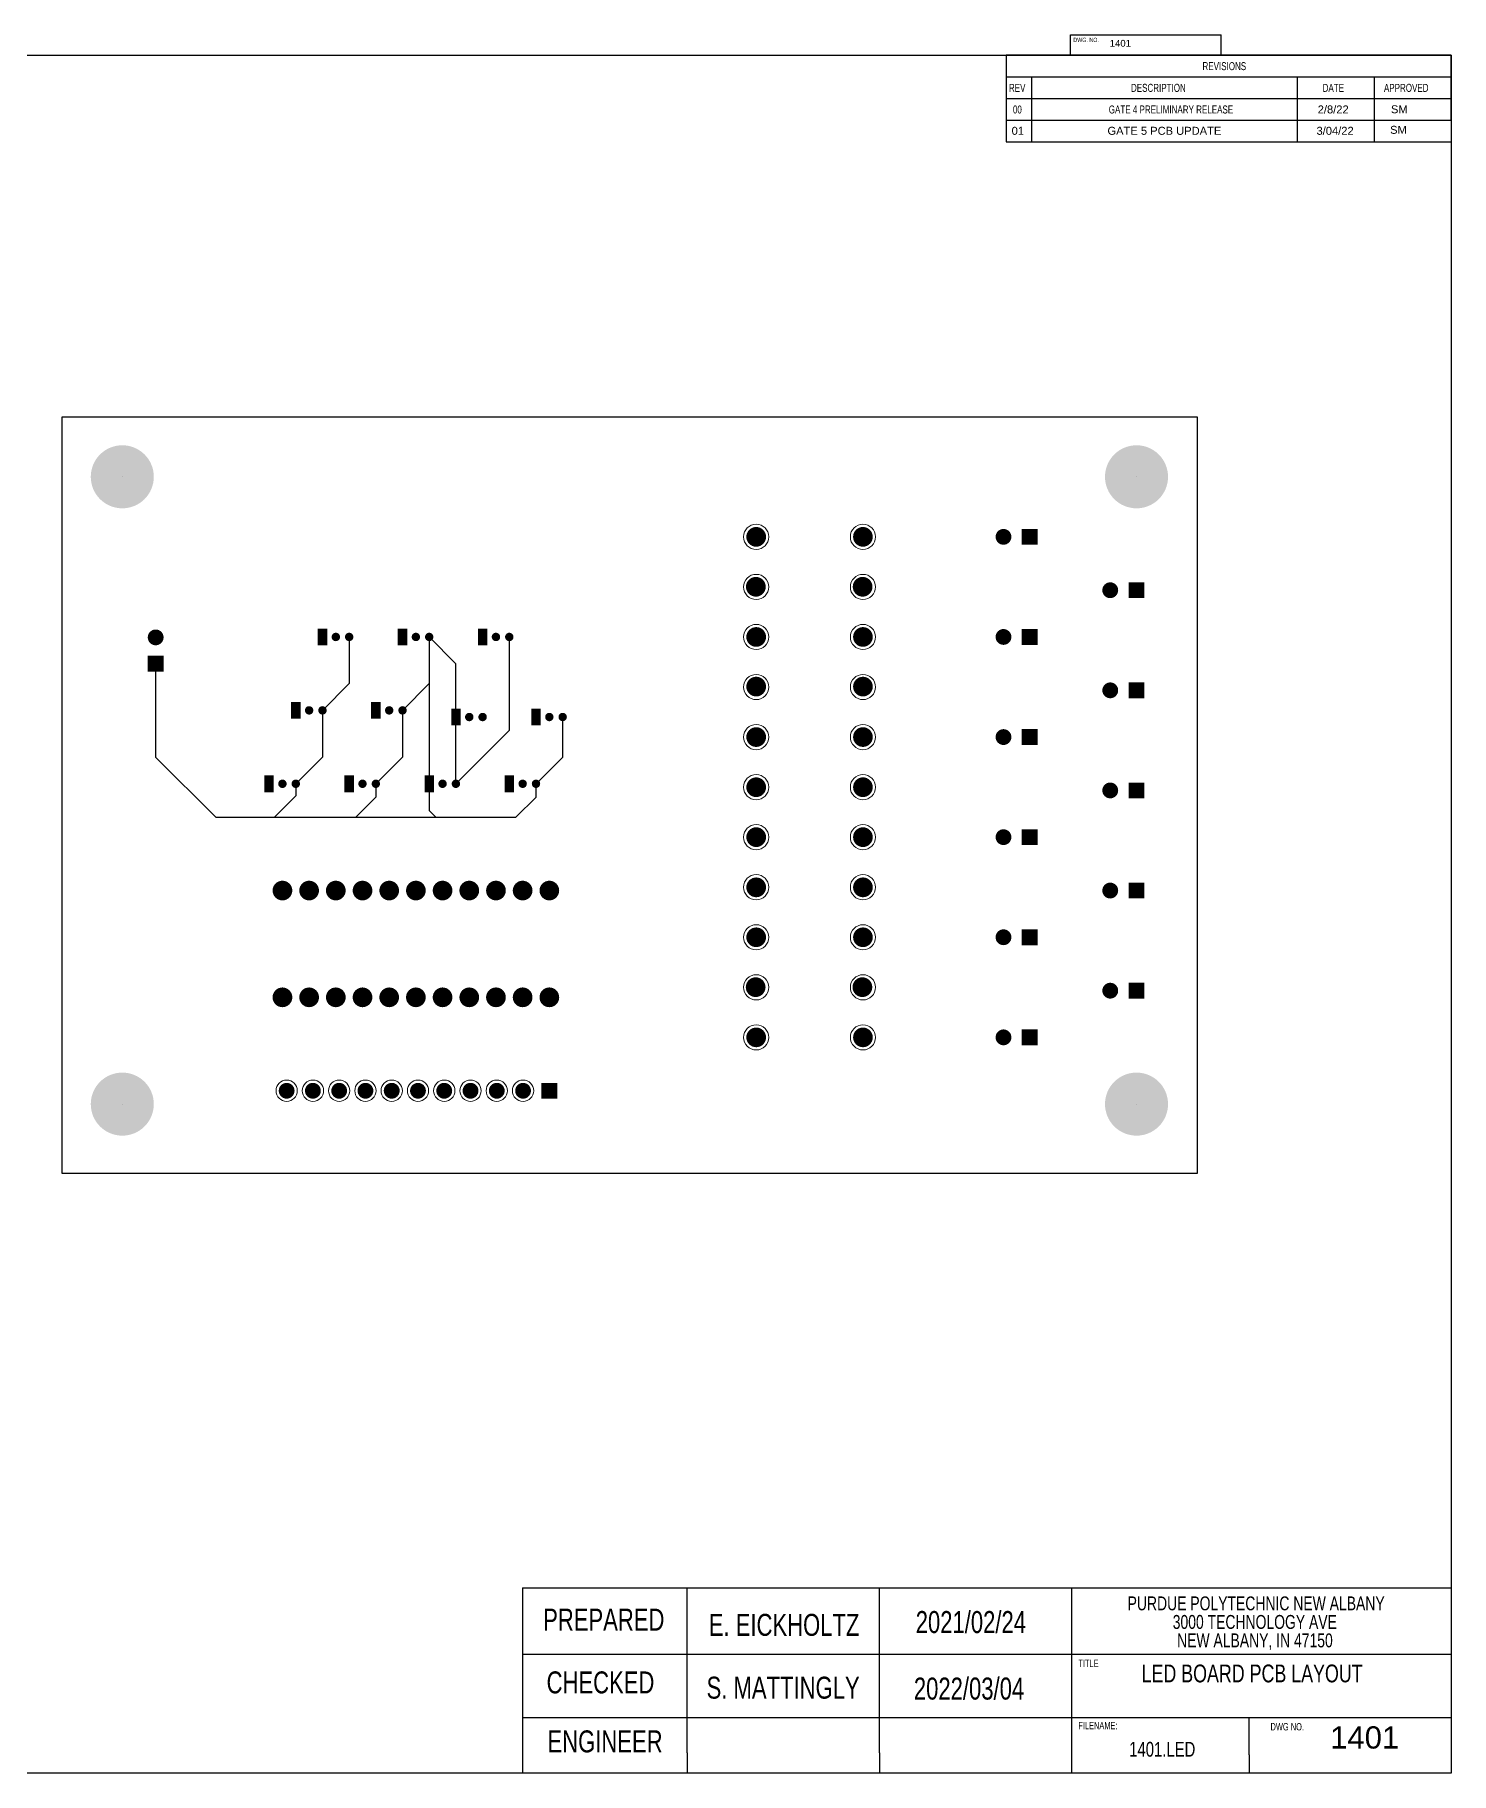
# Model space of a CAD drawing. Header units: inches. Extents: x 2.5 to 50.5, y 2.5 to 32.9.
# Drawn here: x 25.76 to 50.5, y 2.5 to 32.86 of the extents above; entities that cross this region are included whole.
import ezdxf

# ---------------------------------------------------------------- set-up
doc = ezdxf.new("R2010")
doc.units = ezdxf.units.IN
doc.header["$MEASUREMENT"] = 0
doc.layers.add('PDF5_Geometry', color=7, linetype='Continuous', true_color=0x212121)
doc.layers.add('PDF5_Solid Fills', color=7, linetype='Continuous', true_color=0xbfbfbf)
doc.layers.add('SLD-0', color=7, linetype='Continuous')
doc.styles.add('SLDTEXTSTYLE0', font='TXT', dxfattribs={"width": 0.75})
doc.styles.get("Standard").update_dxf_attribs({"font": 'arial.ttf'})

# ---------------------------------------------------------------- blocks, each defined once
blk = doc.blocks.new('SW_NOTE_0_8')
at = {"layer": 'SLD-0', "color": 0, "char_height": 0.125, "attachment_point": 2, "style": 'SLDTEXTSTYLE0'}
for s, insert in [('PURDUE POLYTECHNIC NEW ALBANY', (1.434, 0.161)), ('3000 TECHNOLOGY AVE', (1.422, -0.006)), ('NEW ALBANY, IN 47150', (1.423, -0.172))]:
    blk.add_mtext(s, dxfattribs=dict(at, insert=insert))
blk = doc.blocks.new('SW_TABLEANNOTATION_0')
at = {"color": 0, "linetype": 'Continuous', "lineweight": 25}
for p, q in [((0, 0), (0, -0.338)), ((0, 0), (0.4, 0)), ((0, 0), (0, -1.015)), ((6.955, 0), (0, 0)), ((0.4, 0), (4.55, 0)), ((4.55, 0), (5.75, 0)), ((5.75, 0), (6.955, 0)), ((6.955, 0), (6.955, -0.338)), ((6.955, -1.015), (6.955, 0)), ((0, -0.338), (0, -0.677)), ((0, -0.338), (0.4, -0.338)), ((0.4, -0.338), (0.4, -0.677)), ((0.4, -0.338), (4.55, -0.338)), ((4.55, -0.338), (4.55, -0.677)), ((4.55, -0.338), (5.75, -0.338)), ((5.75, -0.338), (5.75, -0.677)), ((5.75, -0.338), (6.955, -0.338)), ((6.955, -0.338), (6.955, -0.677)), ((0, -0.677), (0.4, -0.677)), ((0, -0.677), (0, -1.015)), ((0, -0.677), (6.955, -0.677)), ((0.4, -0.677), (4.55, -0.677)), ((0.4, -0.677), (0.4, -1.015)), ((4.55, -0.677), (5.75, -0.677)), ((4.55, -0.677), (4.55, -1.015)), ((5.75, -0.677), (6.955, -0.677)), ((5.75, -0.677), (5.75, -1.015)), ((6.955, -0.677), (6.955, -1.015)), ((0, -1.015), (0.4, -1.015)), ((0, -1.015), (6.955, -1.015)), ((0.4, -1.015), (4.55, -1.015)), ((4.55, -1.015), (5.75, -1.015)), ((5.75, -1.015), (6.955, -1.015))]:
    blk.add_line(p, q, dxfattribs=at)
at = {"color": 0, "linetype": 'Continuous', "lineweight": 18, "char_height": 0.125, "attachment_point": 1, "style": 'SLDTEXTSTYLE0'}
for s, insert in [('REVISIONS', (3.069, -0.107)), ('REV', (0.046, -0.446)), ('DESCRIPTION', (1.952, -0.446)), ('DATE', (4.946, -0.446)), ('APPROVED', (5.904, -0.446)), ('00', (0.108, -0.784)), ('GATE 4 PRELIMINARY RELEASE', (1.605, -0.784))]:
    blk.add_mtext(s, dxfattribs=dict(at, insert=insert))

msp = doc.modelspace()

# ---------------------------------------------------------------- hatches: boundary and pattern name
at = {"layer": 'PDF5_Solid Fills', "transparency": 33554559}
for points in [[(27.84, 25.139, 0.414706), (27.289, 25.69), (27.289, 25.69, 0.414706), (26.739, 25.139), (26.739, 25.139, 0.414706), (27.289, 24.589), (27.289, 24.589, 0.414706)], [(45.554, 25.139, 0.414706), (45.003, 25.69), (45.003, 25.69, 0.414706), (44.453, 25.139), (44.453, 25.139, 0.414706), (45.003, 24.589), (45.003, 24.589, 0.414706)], [(38.533, 24.091, 0.414474), (38.361, 24.263), (38.361, 24.263, 0.414474), (38.188, 24.091), (38.188, 24.091, 0.414474), (38.361, 23.918), (38.361, 23.918, 0.414474)], [(40.397, 24.091, 0.414474), (40.225, 24.263), (40.225, 24.263, 0.414474), (40.053, 24.091), (40.053, 24.091, 0.414474), (40.225, 23.918), (40.225, 23.918, 0.414474)], [(42.818, 24.091, 0.413551), (42.68, 24.229), (42.68, 24.229, 0.414518), (42.542, 24.091), (42.542, 24.091, 0.414518), (42.68, 23.952), (42.68, 23.952, 0.413551)], [(38.528, 23.219, 0.414474), (38.355, 23.391), (38.355, 23.391, 0.413695), (38.182, 23.219), (38.182, 23.219, 0.412921), (38.355, 23.046), (38.355, 23.046, 0.413695)], [(40.392, 23.219, 0.414474), (40.22, 23.391), (40.22, 23.391, 0.413695), (40.047, 23.219), (40.047, 23.219, 0.412921), (40.22, 23.046), (40.22, 23.046, 0.413695)], [(44.683, 23.158, 0.413551), (44.544, 23.297), (44.544, 23.297, 0.414518), (44.406, 23.158), (44.406, 23.158, 0.414518), (44.544, 23.02), (44.544, 23.02, 0.413551)], [(28.011, 22.335, 0.414518), (27.872, 22.473), (27.872, 22.473, 0.414518), (27.734, 22.335), (27.734, 22.335, 0.413551), (27.872, 22.197), (27.872, 22.197, 0.413551)], [(38.533, 22.342, 0.414474), (38.361, 22.515), (38.361, 22.515, 0.414474), (38.188, 22.342), (38.188, 22.342, 0.414474), (38.361, 22.17), (38.361, 22.17, 0.414474)], [(40.397, 22.342, 0.414474), (40.225, 22.515), (40.225, 22.515, 0.414474), (40.053, 22.342), (40.053, 22.342, 0.414474), (40.225, 22.17), (40.225, 22.17, 0.414474)], [(42.818, 22.342, 0.413551), (42.68, 22.481), (42.68, 22.481, 0.414518), (42.542, 22.342), (42.542, 22.342, 0.414518), (42.68, 22.204), (42.68, 22.204, 0.413551)], [(38.533, 21.476, 0.414474), (38.361, 21.648), (38.361, 21.648, 0.414474), (38.188, 21.476), (38.188, 21.476, 0.414474), (38.361, 21.303), (38.361, 21.303, 0.414474)], [(40.397, 21.476, 0.414474), (40.225, 21.648), (40.225, 21.648, 0.414474), (40.053, 21.476), (40.053, 21.476, 0.414474), (40.225, 21.303), (40.225, 21.303, 0.414474)], [(44.683, 21.41, 0.413551), (44.544, 21.549), (44.544, 21.549, 0.414518), (44.406, 21.41), (44.406, 21.41, 0.414518), (44.544, 21.272), (44.544, 21.272, 0.413551)], [(38.533, 20.594, 0.414474), (38.361, 20.767), (38.361, 20.767, 0.414474), (38.188, 20.594), (38.188, 20.594, 0.414474), (38.361, 20.422), (38.361, 20.422, 0.414474)], [(40.397, 20.594, 0.414474), (40.225, 20.767), (40.225, 20.767, 0.414474), (40.053, 20.594), (40.053, 20.594, 0.414474), (40.225, 20.422), (40.225, 20.422, 0.414474)], [(42.818, 20.594, 0.413551), (42.68, 20.733), (42.68, 20.733, 0.414518), (42.542, 20.594), (42.542, 20.594, 0.414518), (42.68, 20.456), (42.68, 20.456, 0.413551)], [(38.533, 19.718, 0.415101), (38.361, 19.891), (38.361, 19.891, 0.415101), (38.188, 19.718), (38.188, 19.718, 0.414474), (38.361, 19.546), (38.361, 19.546, 0.414474)], [(40.397, 19.718, 0.415101), (40.225, 19.891), (40.225, 19.891, 0.415101), (40.053, 19.718), (40.053, 19.718, 0.414474), (40.225, 19.546), (40.225, 19.546, 0.414474)], [(44.683, 19.662, 0.413551), (44.544, 19.801), (44.544, 19.801, 0.414518), (44.406, 19.662), (44.406, 19.662, 0.414518), (44.544, 19.524), (44.544, 19.524, 0.413551)], [(38.533, 18.846, 0.414474), (38.361, 19.019), (38.361, 19.019, 0.414474), (38.188, 18.846), (38.188, 18.846, 0.414474), (38.361, 18.674), (38.361, 18.674, 0.414474)], [(40.397, 18.846, 0.414474), (40.225, 19.019), (40.225, 19.019, 0.414474), (40.053, 18.846), (40.053, 18.846, 0.414474), (40.225, 18.674), (40.225, 18.674, 0.414474)], [(42.818, 18.846, 0.413551), (42.68, 18.985), (42.68, 18.985, 0.414518), (42.542, 18.846), (42.542, 18.846, 0.414518), (42.68, 18.708), (42.68, 18.708, 0.413551)], [(30.259, 17.914, 0.414474), (30.086, 18.086), (30.086, 18.086, 0.414474), (29.914, 17.914), (29.914, 17.914, 0.414474), (30.086, 17.742), (30.086, 17.742, 0.414474)], [(30.725, 17.914, 0.414474), (30.552, 18.086), (30.552, 18.086, 0.414474), (30.38, 17.914), (30.38, 17.914, 0.414474), (30.552, 17.742), (30.552, 17.742, 0.414474)], [(31.191, 17.914, 0.414474), (31.019, 18.086), (31.019, 18.086, 0.414474), (30.846, 17.914), (30.846, 17.914, 0.414474), (31.019, 17.742), (31.019, 17.742, 0.414474)], [(31.657, 17.914, 0.414474), (31.485, 18.086), (31.485, 18.086, 0.414474), (31.313, 17.914), (31.313, 17.914, 0.414474), (31.485, 17.742), (31.485, 17.742, 0.414474)], [(32.123, 17.914, 0.414474), (31.951, 18.086), (31.951, 18.086, 0.414474), (31.779, 17.914), (31.779, 17.914, 0.414474), (31.951, 17.742), (31.951, 17.742, 0.414474)], [(32.589, 17.914, 0.414474), (32.417, 18.086), (32.417, 18.086, 0.414474), (32.245, 17.914), (32.245, 17.914, 0.414474), (32.417, 17.742), (32.417, 17.742, 0.414474)], [(33.055, 17.914, 0.414474), (32.883, 18.086), (32.883, 18.086, 0.414474), (32.711, 17.914), (32.711, 17.914, 0.414474), (32.883, 17.742), (32.883, 17.742, 0.414474)], [(33.522, 17.914, 0.414474), (33.349, 18.086), (33.349, 18.086, 0.414474), (33.177, 17.914), (33.177, 17.914, 0.414474), (33.349, 17.742), (33.349, 17.742, 0.414474)], [(33.988, 17.914, 0.414474), (33.816, 18.086), (33.816, 18.086, 0.414474), (33.643, 17.914), (33.643, 17.914, 0.414474), (33.816, 17.742), (33.816, 17.742, 0.414474)], [(34.454, 17.914, 0.414474), (34.282, 18.086), (34.282, 18.086, 0.414474), (34.109, 17.914), (34.109, 17.914, 0.414474), (34.282, 17.742), (34.282, 17.742, 0.414474)], [(34.92, 17.914, 0.414474), (34.748, 18.086), (34.748, 18.086, 0.414474), (34.576, 17.914), (34.576, 17.914, 0.414474), (34.748, 17.742), (34.748, 17.742, 0.414474)], [(38.533, 17.97, 0.415101), (38.361, 18.143), (38.361, 18.143, 0.415101), (38.188, 17.97), (38.188, 17.97, 0.414474), (38.361, 17.797), (38.361, 17.797, 0.414474)], [(40.397, 17.97, 0.415101), (40.225, 18.143), (40.225, 18.143, 0.415101), (40.053, 17.97), (40.053, 17.97, 0.414474), (40.225, 17.797), (40.225, 17.797, 0.414474)], [(44.683, 17.914, 0.413551), (44.544, 18.053), (44.544, 18.053, 0.414518), (44.406, 17.914), (44.406, 17.914, 0.414518), (44.544, 17.775), (44.544, 17.775, 0.413551)], [(38.533, 17.098, 0.414474), (38.361, 17.27), (38.361, 17.27, 0.414474), (38.188, 17.098), (38.188, 17.098, 0.414474), (38.361, 16.926), (38.361, 16.926, 0.414474)], [(40.397, 17.098, 0.414474), (40.225, 17.27), (40.225, 17.27, 0.414474), (40.053, 17.098), (40.053, 17.098, 0.414474), (40.225, 16.926), (40.225, 16.926, 0.414474)], [(42.818, 17.098, 0.413551), (42.68, 17.237), (42.68, 17.237, 0.414518), (42.542, 17.098), (42.542, 17.098, 0.414518), (42.68, 16.96), (42.68, 16.96, 0.413551)], [(38.524, 16.227, 0.414474), (38.351, 16.399), (38.351, 16.399, 0.415101), (38.179, 16.227), (38.179, 16.227, 0.41573), (38.351, 16.054), (38.351, 16.054, 0.415101)], [(40.388, 16.227, 0.414474), (40.216, 16.399), (40.216, 16.399, 0.415101), (40.043, 16.227), (40.043, 16.227, 0.41573), (40.216, 16.054), (40.216, 16.054, 0.415101)], [(30.259, 16.049, 0.414474), (30.086, 16.222), (30.086, 16.222, 0.414474), (29.914, 16.049), (29.914, 16.049, 0.414474), (30.086, 15.877), (30.086, 15.877, 0.414474)], [(30.725, 16.049, 0.414474), (30.552, 16.222), (30.552, 16.222, 0.414474), (30.38, 16.049), (30.38, 16.049, 0.414474), (30.552, 15.877), (30.552, 15.877, 0.414474)], [(31.191, 16.049, 0.414474), (31.019, 16.222), (31.019, 16.222, 0.414474), (30.846, 16.049), (30.846, 16.049, 0.414474), (31.019, 15.877), (31.019, 15.877, 0.414474)], [(31.657, 16.049, 0.414474), (31.485, 16.222), (31.485, 16.222, 0.414474), (31.313, 16.049), (31.313, 16.049, 0.414474), (31.485, 15.877), (31.485, 15.877, 0.414474)], [(32.123, 16.049, 0.414474), (31.951, 16.222), (31.951, 16.222, 0.414474), (31.779, 16.049), (31.779, 16.049, 0.414474), (31.951, 15.877), (31.951, 15.877, 0.414474)], [(32.589, 16.049, 0.414474), (32.417, 16.222), (32.417, 16.222, 0.414474), (32.245, 16.049), (32.245, 16.049, 0.414474), (32.417, 15.877), (32.417, 15.877, 0.414474)], [(33.055, 16.049, 0.414474), (32.883, 16.222), (32.883, 16.222, 0.414474), (32.711, 16.049), (32.711, 16.049, 0.414474), (32.883, 15.877), (32.883, 15.877, 0.414474)], [(33.522, 16.049, 0.414474), (33.349, 16.222), (33.349, 16.222, 0.414474), (33.177, 16.049), (33.177, 16.049, 0.414474), (33.349, 15.877), (33.349, 15.877, 0.414474)], [(33.988, 16.049, 0.414474), (33.816, 16.222), (33.816, 16.222, 0.414474), (33.643, 16.049), (33.643, 16.049, 0.414474), (33.816, 15.877), (33.816, 15.877, 0.414474)], [(34.454, 16.049, 0.414474), (34.282, 16.222), (34.282, 16.222, 0.414474), (34.109, 16.049), (34.109, 16.049, 0.414474), (34.282, 15.877), (34.282, 15.877, 0.414474)], [(34.92, 16.049, 0.414474), (34.748, 16.222), (34.748, 16.222, 0.414474), (34.576, 16.049), (34.576, 16.049, 0.414474), (34.748, 15.877), (34.748, 15.877, 0.414474)], [(44.683, 16.166, 0.413551), (44.544, 16.304), (44.544, 16.304, 0.414518), (44.406, 16.166), (44.406, 16.166, 0.414518), (44.544, 16.027), (44.544, 16.027, 0.413551)], [(38.533, 15.35, 0.414474), (38.361, 15.522), (38.361, 15.522, 0.414474), (38.188, 15.35), (38.188, 15.35, 0.414474), (38.361, 15.178), (38.361, 15.178, 0.414474)], [(40.397, 15.35, 0.414474), (40.225, 15.522), (40.225, 15.522, 0.414474), (40.053, 15.35), (40.053, 15.35, 0.414474), (40.225, 15.178), (40.225, 15.178, 0.414474)], [(42.818, 15.35, 0.413551), (42.68, 15.489), (42.68, 15.489, 0.414518), (42.542, 15.35), (42.542, 15.35, 0.414518), (42.68, 15.212), (42.68, 15.212, 0.413551)], [(27.84, 14.185, 0.414706), (27.289, 14.735), (27.289, 14.735, 0.414706), (26.739, 14.185), (26.739, 14.185, 0.414706), (27.289, 13.634), (27.289, 13.634, 0.414706)], [(45.554, 14.185, 0.414706), (45.003, 14.735), (45.003, 14.735, 0.414706), (44.453, 14.185), (44.453, 14.185, 0.414706), (45.003, 13.634), (45.003, 13.634, 0.414706)], [(30.298, 14.418, 0.413551), (30.16, 14.556), (30.16, 14.556, 0.414518), (30.022, 14.418), (30.022, 14.418, 0.414518), (30.16, 14.279), (30.16, 14.279, 0.413551)], [(30.757, 14.418, 0.413551), (30.619, 14.556), (30.619, 14.556, 0.413551), (30.48, 14.418), (30.48, 14.418, 0.413551), (30.619, 14.279), (30.619, 14.279, 0.413551)], [(31.215, 14.418, 0.414518), (31.078, 14.556), (31.078, 14.556, 0.413551), (30.939, 14.418), (30.939, 14.418, 0.413551), (31.078, 14.279), (31.078, 14.279, 0.414518)], [(31.674, 14.418, 0.413551), (31.536, 14.556), (31.536, 14.556, 0.414518), (31.398, 14.418), (31.398, 14.418, 0.414518), (31.536, 14.279), (31.536, 14.279, 0.413551)], [(32.134, 14.418, 0.413551), (31.995, 14.556), (31.995, 14.556, 0.413551), (31.856, 14.418), (31.856, 14.418, 0.413551), (31.995, 14.279), (31.995, 14.279, 0.413551)], [(32.592, 14.418, 0.414518), (32.454, 14.556), (32.454, 14.556, 0.413551), (32.315, 14.418), (32.315, 14.418, 0.413551), (32.454, 14.279), (32.454, 14.279, 0.414518)], [(33.051, 14.418, 0.413551), (32.912, 14.556), (32.912, 14.556, 0.414518), (32.774, 14.418), (32.774, 14.418, 0.414518), (32.912, 14.279), (32.912, 14.279, 0.413551)], [(33.51, 14.418, 0.413551), (33.371, 14.556), (33.371, 14.556, 0.413551), (33.233, 14.418), (33.233, 14.418, 0.413551), (33.371, 14.279), (33.371, 14.279, 0.413551)], [(33.968, 14.418, 0.414518), (33.83, 14.556), (33.83, 14.556, 0.413551), (33.692, 14.418), (33.692, 14.418, 0.413551), (33.83, 14.279), (33.83, 14.279, 0.414518)], [(34.427, 14.418, 0.413551), (34.289, 14.556), (34.289, 14.556, 0.414518), (34.151, 14.418), (34.151, 14.418, 0.414518), (34.289, 14.279), (34.289, 14.279, 0.413551)]]:
    msp.add_hatch(color=256, dxfattribs=at).paths.add_polyline_path(points)
at = {"layer": 'PDF5_Solid Fills', "true_color": 0x212121, "transparency": 33554559}
for points in [[(38.443, 24.091, 0.413386), (38.361, 24.173), (38.361, 24.173, 0.413386), (38.278, 24.091), (38.278, 24.091, 0.413386), (38.361, 24.008), (38.361, 24.008, 0.413386)], [(40.307, 24.091, 0.413386), (40.225, 24.173), (40.225, 24.173, 0.413386), (40.143, 24.091), (40.143, 24.091, 0.413386), (40.225, 24.008), (40.225, 24.008, 0.413386)], [(38.438, 23.219, 0.413386), (38.355, 23.301), (38.355, 23.301, 0.414695), (38.272, 23.219), (38.272, 23.219, 0.416016), (38.355, 23.136), (38.355, 23.136, 0.414695)], [(40.302, 23.219, 0.413386), (40.22, 23.301), (40.22, 23.301, 0.414695), (40.137, 23.219), (40.137, 23.219, 0.416016), (40.22, 23.136), (40.22, 23.136, 0.414695)], [(30.859, 22.342, 0.418142), (30.786, 22.416), (30.786, 22.416, 0.418142), (30.712, 22.342), (30.712, 22.342, 0.418142), (30.786, 22.269), (30.786, 22.269, 0.418142)], [(31.092, 22.342, 0.418142), (31.019, 22.416), (31.019, 22.416, 0.418142), (30.945, 22.342), (30.945, 22.342, 0.418142), (31.019, 22.269), (31.019, 22.269, 0.418142)], [(31.325, 22.342, 0.418142), (31.252, 22.416), (31.252, 22.416, 0.418142), (31.179, 22.342), (31.179, 22.342, 0.418142), (31.252, 22.269), (31.252, 22.269, 0.418142)], [(32.257, 22.342, 0.418142), (32.184, 22.416), (32.184, 22.416, 0.418142), (32.111, 22.342), (32.111, 22.342, 0.418142), (32.184, 22.269), (32.184, 22.269, 0.418142)], [(32.49, 22.342, 0.418142), (32.417, 22.416), (32.417, 22.416, 0.418142), (32.344, 22.342), (32.344, 22.342, 0.418142), (32.417, 22.269), (32.417, 22.269, 0.418142)], [(32.723, 22.342, 0.418142), (32.65, 22.416), (32.65, 22.416, 0.418142), (32.577, 22.342), (32.577, 22.342, 0.418142), (32.65, 22.269), (32.65, 22.269, 0.418142)], [(33.656, 22.342, 0.418142), (33.582, 22.416), (33.582, 22.416, 0.418142), (33.509, 22.342), (33.509, 22.342, 0.418142), (33.582, 22.269), (33.582, 22.269, 0.418142)], [(33.889, 22.342, 0.418142), (33.816, 22.416), (33.816, 22.416, 0.418142), (33.742, 22.342), (33.742, 22.342, 0.418142), (33.816, 22.269), (33.816, 22.269, 0.418142)], [(34.122, 22.342, 0.418142), (34.049, 22.416), (34.049, 22.416, 0.418142), (33.975, 22.342), (33.975, 22.342, 0.418142), (34.049, 22.269), (34.049, 22.269, 0.418142)], [(38.443, 22.342, 0.413386), (38.361, 22.425), (38.361, 22.425, 0.413386), (38.278, 22.342), (38.278, 22.342, 0.413386), (38.361, 22.26), (38.361, 22.26, 0.413386)], [(40.307, 22.342, 0.413386), (40.225, 22.425), (40.225, 22.425, 0.413386), (40.143, 22.342), (40.143, 22.342, 0.413386), (40.225, 22.26), (40.225, 22.26, 0.413386)], [(38.443, 21.476, 0.413386), (38.361, 21.558), (38.361, 21.558, 0.413386), (38.278, 21.476), (38.278, 21.476, 0.411759), (38.361, 21.393), (38.361, 21.393, 0.411759)], [(40.307, 21.476, 0.413386), (40.225, 21.558), (40.225, 21.558, 0.413386), (40.143, 21.476), (40.143, 21.476, 0.411759), (40.225, 21.393), (40.225, 21.393, 0.411759)], [(30.393, 21.061, 0.418142), (30.319, 21.134), (30.319, 21.134, 0.418142), (30.246, 21.061), (30.246, 21.061, 0.418142), (30.319, 20.987), (30.319, 20.987, 0.418142)], [(30.626, 21.061, 0.418142), (30.552, 21.134), (30.552, 21.134, 0.418142), (30.479, 21.061), (30.479, 21.061, 0.418142), (30.552, 20.987), (30.552, 20.987, 0.418142)], [(30.859, 21.061, 0.418142), (30.786, 21.134), (30.786, 21.134, 0.418142), (30.712, 21.061), (30.712, 21.061, 0.418142), (30.786, 20.987), (30.786, 20.987, 0.418142)], [(31.791, 21.061, 0.418142), (31.718, 21.134), (31.718, 21.134, 0.418142), (31.645, 21.061), (31.645, 21.061, 0.418142), (31.718, 20.987), (31.718, 20.987, 0.418142)], [(32.024, 21.061, 0.418142), (31.951, 21.134), (31.951, 21.134, 0.418142), (31.878, 21.061), (31.878, 21.061, 0.418142), (31.951, 20.987), (31.951, 20.987, 0.418142)], [(32.257, 21.061, 0.418142), (32.184, 21.134), (32.184, 21.134, 0.418142), (32.111, 21.061), (32.111, 21.061, 0.418142), (32.184, 20.987), (32.184, 20.987, 0.418142)], [(33.189, 20.944, 0.418142), (33.116, 21.017), (33.116, 21.017, 0.418142), (33.043, 20.944), (33.043, 20.944, 0.418142), (33.116, 20.871), (33.116, 20.871, 0.418142)], [(33.423, 20.944, 0.418142), (33.349, 21.017), (33.349, 21.017, 0.418142), (33.276, 20.944), (33.276, 20.944, 0.418142), (33.349, 20.871), (33.349, 20.871, 0.418142)], [(33.656, 20.944, 0.418142), (33.582, 21.017), (33.582, 21.017, 0.418142), (33.509, 20.944), (33.509, 20.944, 0.418142), (33.582, 20.871), (33.582, 20.871, 0.418142)], [(34.588, 20.944, 0.418142), (34.515, 21.017), (34.515, 21.017, 0.418142), (34.442, 20.944), (34.442, 20.944, 0.418142), (34.515, 20.871), (34.515, 20.871, 0.418142)], [(34.821, 20.944, 0.418142), (34.748, 21.017), (34.748, 21.017, 0.418142), (34.675, 20.944), (34.675, 20.944, 0.418142), (34.748, 20.871), (34.748, 20.871, 0.418142)], [(35.054, 20.944, 0.418142), (34.981, 21.017), (34.981, 21.017, 0.418142), (34.908, 20.944), (34.908, 20.944, 0.418142), (34.981, 20.871), (34.981, 20.871, 0.418142)], [(38.443, 20.594, 0.413386), (38.361, 20.677), (38.361, 20.677, 0.413386), (38.278, 20.594), (38.278, 20.594, 0.413386), (38.361, 20.512), (38.361, 20.512, 0.413386)], [(40.307, 20.594, 0.413386), (40.225, 20.677), (40.225, 20.677, 0.413386), (40.143, 20.594), (40.143, 20.594, 0.413386), (40.225, 20.512), (40.225, 20.512, 0.413386)], [(29.926, 19.779, 0.418142), (29.853, 19.852), (29.853, 19.852, 0.418142), (29.78, 19.779), (29.78, 19.779, 0.418142), (29.853, 19.705), (29.853, 19.705, 0.418142)], [(30.16, 19.779, 0.418142), (30.086, 19.852), (30.086, 19.852, 0.418142), (30.013, 19.779), (30.013, 19.779, 0.418142), (30.086, 19.705), (30.086, 19.705, 0.418142)], [(30.393, 19.779, 0.418142), (30.319, 19.852), (30.319, 19.852, 0.418142), (30.246, 19.779), (30.246, 19.779, 0.418142), (30.319, 19.705), (30.319, 19.705, 0.418142)], [(31.325, 19.779, 0.418142), (31.252, 19.852), (31.252, 19.852, 0.418142), (31.179, 19.779), (31.179, 19.779, 0.418142), (31.252, 19.705), (31.252, 19.705, 0.418142)], [(31.558, 19.779, 0.418142), (31.485, 19.852), (31.485, 19.852, 0.418142), (31.412, 19.779), (31.412, 19.779, 0.418142), (31.485, 19.705), (31.485, 19.705, 0.418142)], [(31.791, 19.779, 0.418142), (31.718, 19.852), (31.718, 19.852, 0.418142), (31.645, 19.779), (31.645, 19.779, 0.418142), (31.718, 19.705), (31.718, 19.705, 0.418142)], [(32.723, 19.779, 0.418142), (32.65, 19.852), (32.65, 19.852, 0.418142), (32.577, 19.779), (32.577, 19.779, 0.418142), (32.65, 19.705), (32.65, 19.705, 0.418142)], [(32.956, 19.779, 0.418142), (32.883, 19.852), (32.883, 19.852, 0.418142), (32.81, 19.779), (32.81, 19.779, 0.418142), (32.883, 19.705), (32.883, 19.705, 0.418142)], [(33.189, 19.779, 0.418142), (33.116, 19.852), (33.116, 19.852, 0.418142), (33.043, 19.779), (33.043, 19.779, 0.418142), (33.116, 19.705), (33.116, 19.705, 0.418142)], [(34.122, 19.779, 0.418142), (34.049, 19.852), (34.049, 19.852, 0.418142), (33.975, 19.779), (33.975, 19.779, 0.418142), (34.049, 19.705), (34.049, 19.705, 0.418142)], [(34.355, 19.779, 0.418142), (34.282, 19.852), (34.282, 19.852, 0.418142), (34.209, 19.779), (34.209, 19.779, 0.418142), (34.282, 19.705), (34.282, 19.705, 0.418142)], [(34.588, 19.779, 0.418142), (34.515, 19.852), (34.515, 19.852, 0.418142), (34.442, 19.779), (34.442, 19.779, 0.418142), (34.515, 19.705), (34.515, 19.705, 0.418142)], [(38.443, 19.718, 0.414695), (38.361, 19.801), (38.361, 19.801, 0.414695), (38.278, 19.718), (38.278, 19.718, 0.413386), (38.361, 19.636), (38.361, 19.636, 0.413386)], [(40.307, 19.718, 0.414695), (40.225, 19.801), (40.225, 19.801, 0.414695), (40.143, 19.718), (40.143, 19.718, 0.413386), (40.225, 19.636), (40.225, 19.636, 0.413386)], [(38.443, 18.846, 0.413386), (38.361, 18.929), (38.361, 18.929, 0.413386), (38.278, 18.846), (38.278, 18.846, 0.413386), (38.361, 18.764), (38.361, 18.764, 0.413386)], [(40.307, 18.846, 0.413386), (40.225, 18.929), (40.225, 18.929, 0.413386), (40.143, 18.846), (40.143, 18.846, 0.413386), (40.225, 18.764), (40.225, 18.764, 0.413386)], [(30.169, 17.914, 0.413386), (30.086, 17.996), (30.086, 17.996, 0.413386), (30.004, 17.914), (30.004, 17.914, 0.413386), (30.086, 17.832), (30.086, 17.832, 0.413386)], [(30.635, 17.914, 0.413386), (30.552, 17.996), (30.552, 17.996, 0.413386), (30.47, 17.914), (30.47, 17.914, 0.413386), (30.552, 17.832), (30.552, 17.832, 0.413386)], [(31.101, 17.914, 0.413386), (31.019, 17.996), (31.019, 17.996, 0.413386), (30.936, 17.914), (30.936, 17.914, 0.413386), (31.019, 17.832), (31.019, 17.832, 0.413386)], [(31.567, 17.914, 0.413386), (31.485, 17.996), (31.485, 17.996, 0.413386), (31.403, 17.914), (31.403, 17.914, 0.413386), (31.485, 17.832), (31.485, 17.832, 0.413386)], [(32.033, 17.914, 0.413386), (31.951, 17.996), (31.951, 17.996, 0.413386), (31.869, 17.914), (31.869, 17.914, 0.413386), (31.951, 17.832), (31.951, 17.832, 0.413386)], [(32.499, 17.914, 0.413386), (32.417, 17.996), (32.417, 17.996, 0.413386), (32.335, 17.914), (32.335, 17.914, 0.413386), (32.417, 17.832), (32.417, 17.832, 0.413386)], [(32.965, 17.914, 0.413386), (32.883, 17.996), (32.883, 17.996, 0.413386), (32.801, 17.914), (32.801, 17.914, 0.413386), (32.883, 17.832), (32.883, 17.832, 0.413386)], [(33.432, 17.914, 0.413386), (33.349, 17.996), (33.349, 17.996, 0.413386), (33.267, 17.914), (33.267, 17.914, 0.413386), (33.349, 17.832), (33.349, 17.832, 0.413386)], [(33.898, 17.914, 0.413386), (33.816, 17.996), (33.816, 17.996, 0.413386), (33.733, 17.914), (33.733, 17.914, 0.413386), (33.816, 17.832), (33.816, 17.832, 0.413386)], [(34.364, 17.914, 0.413386), (34.282, 17.996), (34.282, 17.996, 0.413386), (34.199, 17.914), (34.199, 17.914, 0.413386), (34.282, 17.832), (34.282, 17.832, 0.413386)], [(34.83, 17.914, 0.413386), (34.748, 17.996), (34.748, 17.996, 0.413386), (34.666, 17.914), (34.666, 17.914, 0.413386), (34.748, 17.832), (34.748, 17.832, 0.413386)], [(38.443, 17.97, 0.414695), (38.361, 18.053), (38.361, 18.053, 0.414695), (38.278, 17.97), (38.278, 17.97, 0.413386), (38.361, 17.887), (38.361, 17.887, 0.413386)], [(40.307, 17.97, 0.414695), (40.225, 18.053), (40.225, 18.053, 0.414695), (40.143, 17.97), (40.143, 17.97, 0.413386), (40.225, 17.887), (40.225, 17.887, 0.413386)], [(38.443, 17.098, 0.413386), (38.361, 17.18), (38.361, 17.18, 0.413386), (38.278, 17.098), (38.278, 17.098, 0.413386), (38.361, 17.016), (38.361, 17.016, 0.413386)], [(40.307, 17.098, 0.413386), (40.225, 17.18), (40.225, 17.18, 0.413386), (40.143, 17.098), (40.143, 17.098, 0.413386), (40.225, 17.016), (40.225, 17.016, 0.413386)], [(30.169, 16.049, 0.413386), (30.086, 16.132), (30.086, 16.132, 0.413386), (30.004, 16.049), (30.004, 16.049, 0.413386), (30.086, 15.967), (30.086, 15.967, 0.413386)], [(30.635, 16.049, 0.413386), (30.552, 16.132), (30.552, 16.132, 0.413386), (30.47, 16.049), (30.47, 16.049, 0.413386), (30.552, 15.967), (30.552, 15.967, 0.413386)], [(31.101, 16.049, 0.413386), (31.019, 16.132), (31.019, 16.132, 0.413386), (30.936, 16.049), (30.936, 16.049, 0.413386), (31.019, 15.967), (31.019, 15.967, 0.413386)], [(31.567, 16.049, 0.413386), (31.485, 16.132), (31.485, 16.132, 0.413386), (31.403, 16.049), (31.403, 16.049, 0.413386), (31.485, 15.967), (31.485, 15.967, 0.413386)], [(32.033, 16.049, 0.413386), (31.951, 16.132), (31.951, 16.132, 0.413386), (31.869, 16.049), (31.869, 16.049, 0.413386), (31.951, 15.967), (31.951, 15.967, 0.413386)], [(32.499, 16.049, 0.413386), (32.417, 16.132), (32.417, 16.132, 0.413386), (32.335, 16.049), (32.335, 16.049, 0.413386), (32.417, 15.967), (32.417, 15.967, 0.413386)], [(32.965, 16.049, 0.413386), (32.883, 16.132), (32.883, 16.132, 0.413386), (32.801, 16.049), (32.801, 16.049, 0.413386), (32.883, 15.967), (32.883, 15.967, 0.413386)], [(33.432, 16.049, 0.413386), (33.349, 16.132), (33.349, 16.132, 0.413386), (33.267, 16.049), (33.267, 16.049, 0.413386), (33.349, 15.967), (33.349, 15.967, 0.413386)], [(33.898, 16.049, 0.413386), (33.816, 16.132), (33.816, 16.132, 0.413386), (33.733, 16.049), (33.733, 16.049, 0.413386), (33.816, 15.967), (33.816, 15.967, 0.413386)], [(34.364, 16.049, 0.413386), (34.282, 16.132), (34.282, 16.132, 0.413386), (34.199, 16.049), (34.199, 16.049, 0.413386), (34.282, 15.967), (34.282, 15.967, 0.413386)], [(34.83, 16.049, 0.413386), (34.748, 16.132), (34.748, 16.132, 0.413386), (34.666, 16.049), (34.666, 16.049, 0.413386), (34.748, 15.967), (34.748, 15.967, 0.413386)], [(38.434, 16.227, 0.413386), (38.351, 16.309), (38.351, 16.309, 0.414695), (38.269, 16.227), (38.269, 16.227, 0.416016), (38.351, 16.144), (38.351, 16.144, 0.414695)], [(40.298, 16.227, 0.413386), (40.216, 16.309), (40.216, 16.309, 0.414695), (40.133, 16.227), (40.133, 16.227, 0.416016), (40.216, 16.144), (40.216, 16.144, 0.414695)], [(38.443, 15.35, 0.413386), (38.361, 15.432), (38.361, 15.432, 0.413386), (38.278, 15.35), (38.278, 15.35, 0.413386), (38.361, 15.268), (38.361, 15.268, 0.413386)], [(40.307, 15.35, 0.413386), (40.225, 15.432), (40.225, 15.432, 0.413386), (40.143, 15.35), (40.143, 15.35, 0.413386), (40.225, 15.268), (40.225, 15.268, 0.413386)]]:
    msp.add_hatch(color=250, dxfattribs=at).paths.add_polyline_path(points)

# ---------------------------------------------------------------- linework, layer by layer
for p, q in [((2.5, 32.5), (50.5, 32.5)), ((50.5, 32.5), (50.5, 2.5)), ((42.724, 31.365), (42.724, 30.986)), ((43.172, 31.365), (43.172, 30.986)), ((47.811, 31.365), (47.811, 30.986)), ((49.153, 31.365), (49.153, 30.986)), ((42.724, 30.986), (50.5, 30.986)), ((34.278, 5.735), (34.278, 2.5)), ((40.638, 5.735), (50.5, 5.735)), ((37.156, 2.857), (37.156, 2.5)), ((40.515, 2.857), (40.515, 2.5)), ((46.972, 2.824), (46.972, 2.5)), ((36.5, 2.5), (2.5, 2.5)), ((50.5, 2.5), (36.5, 2.5)), ((50.5, 2.5), (50.5, 2.5))]:
    msp.add_line(p, q)
at = {"layer": 'PDF5_Geometry', "color": 6, "lineweight": 25}
msp.add_lwpolyline([(26.241, 26.188), (46.061, 26.188), (46.061, 12.974), (26.241, 12.974)], close=True, dxfattribs=at)
at = {"layer": 'PDF5_Geometry', "lineweight": 211}
for points in [[(27.289, 25.139), (27.289, 25.139)], [(45.003, 25.139), (45.003, 25.139)], [(27.289, 14.185), (27.289, 14.185)], [(45.003, 14.185), (45.003, 14.185)]]:
    msp.add_lwpolyline(points, dxfattribs=at)
at = {"layer": 'PDF5_Geometry', "lineweight": 100}
for points in [[(42.68, 24.091), (42.68, 24.091)], [(43.139, 24.091), (43.139, 24.091)], [(44.544, 23.158), (44.544, 23.158)], [(45.003, 23.158), (45.003, 23.158)], [(27.872, 22.335), (27.872, 22.335)], [(42.68, 22.342), (42.68, 22.342)], [(43.139, 22.342), (43.139, 22.342)], [(27.872, 21.876), (27.872, 21.876)], [(44.544, 21.41), (44.544, 21.41)], [(45.003, 21.41), (45.003, 21.41)], [(42.68, 20.594), (42.68, 20.594)], [(43.139, 20.594), (43.139, 20.594)], [(44.544, 19.662), (44.544, 19.662)], [(45.003, 19.662), (45.003, 19.662)], [(42.68, 18.846), (42.68, 18.846)], [(43.139, 18.846), (43.139, 18.846)], [(44.544, 17.914), (44.544, 17.914)], [(45.003, 17.914), (45.003, 17.914)], [(42.68, 17.098), (42.68, 17.098)], [(43.139, 17.098), (43.139, 17.098)], [(44.544, 16.166), (44.544, 16.166)], [(45.003, 16.166), (45.003, 16.166)], [(42.68, 15.35), (42.68, 15.35)], [(43.139, 15.35), (43.139, 15.35)], [(30.16, 14.418), (30.16, 14.418)], [(30.619, 14.418), (30.619, 14.418)], [(31.077, 14.418), (31.077, 14.418)], [(31.536, 14.418), (31.536, 14.418)], [(31.995, 14.418), (31.995, 14.418)], [(32.454, 14.418), (32.454, 14.418)], [(32.913, 14.418), (32.913, 14.418)], [(33.371, 14.418), (33.371, 14.418)], [(33.83, 14.418), (33.83, 14.418)], [(34.289, 14.418), (34.289, 14.418)], [(34.748, 14.418), (34.748, 14.418)]]:
    msp.add_lwpolyline(points, dxfattribs=at)
at = {"layer": 'PDF5_Geometry', "color": 5, "lineweight": 25}
for points in [[(31.252, 22.342), (31.252, 21.527), (30.786, 21.061), (30.786, 20.245), (30.319, 19.779), (30.319, 19.569), (29.947, 19.196)], [(32.65, 22.342), (32.65, 21.527), (32.184, 21.061), (32.184, 20.245), (31.718, 19.779), (31.718, 19.546), (31.368, 19.196)], [(34.049, 22.342), (34.049, 20.711), (33.116, 19.779), (33.116, 21.876), (32.65, 22.342), (32.65, 19.312), (32.767, 19.196)], [(27.872, 21.876), (27.872, 20.245), (28.921, 19.196), (34.165, 19.196), (34.515, 19.546), (34.515, 19.779), (34.981, 20.245), (34.981, 20.944)]]:
    msp.add_lwpolyline(points, dxfattribs=at)
at = {"layer": 'PDF5_Geometry', "color": 9, "lineweight": 90, "true_color": 0xbfbfbf}
for points in [[(31.019, 22.407), (31.019, 22.278)], [(31.252, 22.407), (31.252, 22.278)], [(32.417, 22.407), (32.417, 22.278)], [(32.65, 22.407), (32.65, 22.278)], [(33.816, 22.407), (33.816, 22.278)], [(34.049, 22.407), (34.049, 22.278)], [(30.552, 21.125), (30.552, 20.996)], [(30.786, 21.125), (30.786, 20.996)], [(31.951, 21.125), (31.951, 20.996)], [(32.184, 21.125), (32.184, 20.996)], [(33.349, 21.008), (33.349, 20.88)], [(33.582, 21.008), (33.582, 20.88)], [(34.748, 21.008), (34.748, 20.88)], [(34.981, 21.008), (34.981, 20.88)], [(30.086, 19.843), (30.086, 19.714)], [(30.319, 19.843), (30.319, 19.714)], [(31.485, 19.843), (31.485, 19.714)], [(31.718, 19.843), (31.718, 19.714)], [(32.883, 19.843), (32.883, 19.714)], [(33.116, 19.843), (33.116, 19.714)], [(34.282, 19.843), (34.282, 19.714)], [(34.515, 19.843), (34.515, 19.714)]]:
    msp.add_lwpolyline(points, dxfattribs=at)
at = {"layer": 'PDF5_Geometry', "color": 7, "lineweight": 5}
for centre, radius in [((38.361, 24.091), 0.22), ((40.225, 24.091), 0.22), ((38.361, 23.216), 0.22), ((40.225, 23.216), 0.22), ((38.361, 22.342), 0.22), ((40.225, 22.342), 0.22), ((38.361, 21.468), 0.22), ((40.225, 21.468), 0.22), ((38.361, 20.594), 0.22), ((40.225, 20.594), 0.22), ((38.361, 19.72), 0.22), ((40.225, 19.72), 0.22), ((38.361, 18.846), 0.22), ((40.225, 18.846), 0.22), ((38.361, 17.972), 0.22), ((40.225, 17.972), 0.22), ((38.361, 17.098), 0.22), ((40.225, 17.098), 0.22), ((38.361, 16.224), 0.22), ((40.225, 16.224), 0.22), ((38.361, 15.35), 0.22), ((40.225, 15.35), 0.22), ((30.16, 14.418), 0.186), ((30.619, 14.418), 0.186), ((31.077, 14.418), 0.186), ((31.536, 14.418), 0.186), ((31.995, 14.418), 0.186), ((32.454, 14.418), 0.186), ((32.913, 14.418), 0.186), ((33.371, 14.418), 0.186), ((33.83, 14.418), 0.186), ((34.289, 14.418), 0.186)]:
    msp.add_circle(centre, radius, dxfattribs=at)
at = {"layer": 'PDF5_Solid Fills', "lineweight": 100, "transparency": 33554559}
for points in [[(43, 24.229), (43.277, 24.229), (43, 23.952), (43.277, 23.952)], [(44.865, 23.297), (45.142, 23.297), (44.865, 23.02), (45.142, 23.02)], [(43, 22.481), (43.277, 22.481), (43, 22.204), (43.277, 22.204)], [(28.01, 22.015), (28.01, 21.738), (27.734, 22.015), (27.734, 21.738)], [(44.865, 21.549), (45.142, 21.549), (44.865, 21.272), (45.142, 21.272)], [(43, 20.733), (43.277, 20.733), (43, 20.456), (43.277, 20.456)], [(44.865, 19.8), (45.142, 19.8), (44.865, 19.524), (45.142, 19.524)], [(43, 18.985), (43.277, 18.985), (43, 18.708), (43.277, 18.708)], [(44.865, 18.052), (45.142, 18.052), (44.865, 17.776), (45.142, 17.776)], [(43, 17.237), (43.277, 17.237), (43, 16.96), (43.277, 16.96)], [(44.865, 16.304), (45.142, 16.304), (44.865, 16.028), (45.142, 16.028)], [(43, 15.489), (43.277, 15.489), (43, 15.212), (43.277, 15.212)]]:
    msp.add_solid(points, dxfattribs=at)
at = {"layer": 'PDF5_Solid Fills', "lineweight": 90, "transparency": 33554559}
for points in [[(30.703, 22.489), (30.868, 22.489), (30.703, 22.196), (30.868, 22.196)], [(32.101, 22.489), (32.267, 22.489), (32.101, 22.196), (32.267, 22.196)], [(33.5, 22.489), (33.665, 22.489), (33.5, 22.196), (33.665, 22.196)], [(30.237, 21.207), (30.402, 21.207), (30.237, 20.914), (30.402, 20.914)], [(31.635, 21.207), (31.8, 21.207), (31.635, 20.914), (31.8, 20.914)], [(33.034, 21.091), (33.199, 21.091), (33.034, 20.797), (33.199, 20.797)], [(34.432, 21.091), (34.597, 21.091), (34.432, 20.797), (34.597, 20.797)], [(29.771, 19.925), (29.936, 19.925), (29.771, 19.632), (29.936, 19.632)], [(31.169, 19.925), (31.334, 19.925), (31.169, 19.632), (31.334, 19.632)], [(32.568, 19.925), (32.733, 19.925), (32.568, 19.632), (32.733, 19.632)], [(33.966, 19.925), (34.131, 19.925), (33.966, 19.632), (34.131, 19.632)]]:
    msp.add_solid(points, dxfattribs=at)
at = {"layer": 'PDF5_Solid Fills', "lineweight": 211, "transparency": 33554559}
msp.add_solid([(34.61, 14.556), (34.886, 14.556), (34.61, 14.28), (34.886, 14.28)], dxfattribs=at)
at = {"layer": 'SLD-0', "color": 7, "linetype": 'Continuous', "lineweight": 25}
for p, q in [((43.853, 32.5), (43.853, 32.858)), ((43.853, 32.858), (46.481, 32.858)), ((46.481, 32.5), (46.481, 32.858)), ((34.278, 5.735), (43.874, 5.735)), ((34.278, 5.735), (43.874, 5.735)), ((37.156, 2.857), (37.156, 5.735)), ((40.515, 2.857), (40.515, 5.735)), ((43.874, 2.5), (43.874, 5.735)), ((34.278, 4.581), (43.874, 4.581)), ((43.874, 4.581), (50.5, 4.581)), ((34.278, 3.471), (43.874, 3.471)), ((43.874, 3.471), (50.5, 3.471)), ((46.972, 2.824), (46.972, 3.471))]:
    msp.add_line(p, q, dxfattribs=at)

# ---------------------------------------------------------------- block references
at = {"color": 7, "linetype": 'Continuous', "lineweight": 18, "xscale": 1.118033988749895, "yscale": 1.118033988749895, "zscale": 1.118033988749895}
msp.add_blockref('SW_TABLEANNOTATION_0', (42.724, 32.5), dxfattribs=at)
at = {"layer": 'SLD-0', "xscale": 1.941207928188159, "yscale": 1.941207928188159, "zscale": 1.552966342550527}
msp.add_blockref('SW_NOTE_0_8', (44.309, 5.275), dxfattribs=at)

# ---------------------------------------------------------------- texts
at = {"attachment_point": 1}
for s, width, gutter_width, insert, char_height in [('1401', 1.61993, 0.534, (44.535, 32.769), 0.1195), ('2/8/22', 0.791, 3.481, (48.168, 31.624), 0.1392), ('SM', 0.791, 3.481, (49.447, 31.627), 0.1392), ('SM', 0.791, 3.481, (49.432, 31.268), 0.1392), ('01', 0.791, 3.481, (42.822, 31.251), 0.1392), ('GATE 5 PCB UPDATE', 2.36064, 3.481, (44.496, 31.251), 0.13925), ('3/04/22', 0.791, 3.481, (48.147, 31.251), 0.1392), ('1401', 1.89499, 0.625, (48.385, 3.319), 0.3882)]:
    msp.add_mtext_dynamic_manual_height_columns(s, width=width, gutter_width=gutter_width, heights=[0], dxfattribs=dict(at, insert=insert, char_height=char_height))
at = {"layer": 'SLD-0', "style": 'SLDTEXTSTYLE0'}
for s, insert, char_height, attachment_point in [('DWG. NO.', (44.123, 32.807), 0.0746, 2), ('PREPARED', (35.699, 5.374), 0.3838, 2), ('CHECKED', (35.641, 4.278), 0.3838, 2), ('TITLE', (44.164, 4.483), 0.1294, 2), ('LED BOARD PCB LAYOUT', (47.022, 4.398), 0.31059, 2), ('S. MATTINGLY', (38.831, 4.186), 0.38384, 2), ('2022/03/04', (42.078, 4.17), 0.3838, 2), ('FILENAME:', (44.329, 3.397), 0.1294, 2), ('DWG NO.', (47.344, 3.377), 0.1294, 1), ('ENGINEER', (35.721, 3.248), 0.3838, 2), ('1401.LED', (45.453, 3.048), 0.2588, 2)]:
    msp.add_mtext(s, dxfattribs=dict(at, insert=insert, char_height=char_height, attachment_point=attachment_point))
at = {"layer": 'SLD-0', "attachment_point": 2, "style": 'SLDTEXTSTYLE0'}
for s, insert, char_height, width in [('E. EICKHOLTZ', (38.848, 5.283), 0.38384, 3.43191), ('2021/02/24', (42.11, 5.332), 0.3838, 2.44698)]:
    msp.add_mtext(s, dxfattribs=dict(at, insert=insert, char_height=char_height, width=width))

doc.saveas('drawing.dxf')
